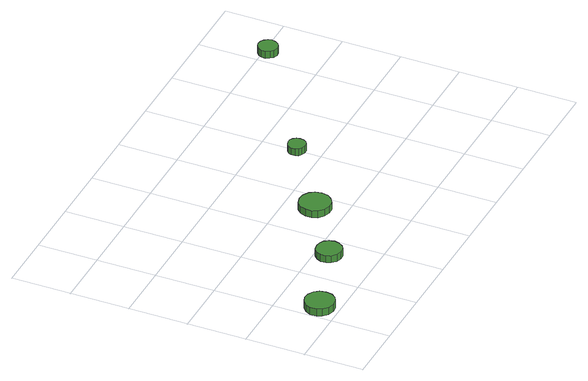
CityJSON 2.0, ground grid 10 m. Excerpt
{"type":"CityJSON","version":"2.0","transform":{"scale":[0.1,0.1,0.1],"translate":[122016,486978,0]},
"CityObjects":{
"tree1":{"type":"SolitaryVegetationObject","attributes":{"function":"something"},"geometry":[{"type":"MultiSurface","lod":"1","boundaries":[[[0,1,2,3,4,5,6,7,8,9,10,11,12,13,14]],[[15,16,17,18,19,20,21,22,23,24,25,26,27,28,29]],[[0,29,28,1]],[[1,28,27,2]],[[2,27,26,3]],[[3,26,25,4]],[[4,25,24,5]],[[5,24,23,6]],[[6,23,22,7]],[[7,22,21,8]],[[8,21,20,9]],[[9,20,19,10]],[[10,19,18,11]],[[11,18,17,12]],[[12,17,16,13]],[[13,16,15,14]],[[14,15,29,0]]]}]},
"tree2":{"type":"SolitaryVegetationObject","attributes":{"function":"something"},"geometry":[{"type":"MultiSurface","lod":"1","boundaries":[[[30,31,32,33,34,35,36,37,38,39,40,41,42,43,44]],[[45,46,47,48,49,50,51,52,53,54,55,56,57,58,59]],[[30,59,58,31]],[[31,58,57,32]],[[32,57,56,33]],[[33,56,55,34]],[[34,55,54,35]],[[35,54,53,36]],[[36,53,52,37]],[[37,52,51,38]],[[38,51,50,39]],[[39,50,49,40]],[[40,49,48,41]],[[41,48,47,42]],[[42,47,46,43]],[[43,46,45,44]],[[44,45,59,30]]]}]},
"tree3":{"type":"SolitaryVegetationObject","attributes":{"function":"something"},"geometry":[{"type":"MultiSurface","lod":"1","boundaries":[[[60,61,62,63,64,65,66,67,68,69,70,71,72,73,74]],[[75,76,77,78,79,80,81,82,83,84,85,86,87,88,89]],[[60,89,88,61]],[[61,88,87,62]],[[62,87,86,63]],[[63,86,85,64]],[[64,85,84,65]],[[65,84,83,66]],[[66,83,82,67]],[[67,82,81,68]],[[68,81,80,69]],[[69,80,79,70]],[[70,79,78,71]],[[71,78,77,72]],[[72,77,76,73]],[[73,76,75,74]],[[74,75,89,60]]]}]},
"tree4":{"type":"SolitaryVegetationObject","attributes":{"function":"something"},"geometry":[{"type":"MultiSurface","lod":"1","boundaries":[[[90,91,92,93,94,95,96,97,98,99,100,101,102,103,104]],[[105,106,107,108,109,110,111,112,113,114,115,116,117,118,119]],[[90,119,118,91]],[[91,118,117,92]],[[92,117,116,93]],[[93,116,115,94]],[[94,115,114,95]],[[95,114,113,96]],[[96,113,112,97]],[[97,112,111,98]],[[98,111,110,99]],[[99,110,109,100]],[[100,109,108,101]],[[101,108,107,102]],[[102,107,106,103]],[[103,106,105,104]],[[104,105,119,90]]]}]},
"tree5":{"type":"SolitaryVegetationObject","attributes":{"function":"something"},"geometry":[{"type":"MultiSurface","lod":"1","boundaries":[[[120,121,122,123,124,125,126,127,128,129,130,131,132,133,134]],[[135,136,137,138,139,140,141,142,143,144,145,146,147,148,149]],[[120,149,148,121]],[[121,148,147,122]],[[122,147,146,123]],[[123,146,145,124]],[[124,145,144,125]],[[125,144,143,126]],[[126,143,142,127]],[[127,142,141,128]],[[128,141,140,129]],[[129,140,139,130]],[[130,139,138,131]],[[131,138,137,132]],[[132,137,136,133]],[[133,136,135,134]],[[134,135,149,120]]]}]}
},
"vertices":[
[50,31,21],[48,42,21],[42,50,21],[33,55,21],[23,56,21],[13,53,21],[5,46,21],[1,37,21],[1,26,21],[5,17,21],[13,10,21],[23,7,21],[33,8,21],[42,13,21],[48,21,21],[48,21,8],[42,13,8],[33,8,8],[23,7,8],[13,10,8],[5,17,8],[1,26,8],[1,37,8],[5,46,8],[13,53,8],[23,56,8],[33,55,8],[42,50,8],[48,42,8],[50,31,8],
[180,76,22],[178,85,22],[173,92,22],[166,96,22],[157,97,22],[148,95,22],[142,89,22],[138,81,22],[138,72,22],[142,64,22],[148,58,22],[157,55,22],[166,56,22],[173,60,22],[178,68,22],[178,68,9],[173,60,9],[166,56,9],[157,55,9],[148,58,9],[142,64,9],[138,72,9],[138,81,9],[142,89,9],[148,95,9],[157,97,9],[166,96,9],[173,92,9],[178,85,9],[180,76,9],
[294,150,20],[292,161,20],[286,169,20],[276,175,20],[266,176,20],[255,173,20],[247,165,20],[243,155,20],[243,145,20],[247,135,20],[255,128,20],[266,124,20],[276,125,20],[286,131,20],[292,139,20],[292,139,7],[286,131,7],[276,125,7],[266,124,7],[255,128,7],[247,135,7],[243,145,7],[243,155,7],[247,165,7],[255,173,7],[266,176,7],[276,175,7],[286,169,7],[292,161,7],[294,150,7],
[415,242,20],[414,248,20],[410,253,20],[405,256,20],[399,256,20],[393,254,20],[388,250,20],[386,245,20],[386,238,20],[388,233,20],[393,229,20],[399,227,20],[405,227,20],[410,230,20],[414,235,20],[414,235,7],[410,230,7],[405,227,7],[399,227,7],[393,229,7],[388,233,7],[386,238,7],[386,245,7],[388,250,7],[393,254,7],[399,256,7],[405,256,7],[410,253,7],[414,248,7],[415,242,7],
[643,394,19],[641,400,19],[637,406,19],[631,409,19],[625,410,19],[618,408,19],[613,403,19],[610,397,19],[610,390,19],[613,384,19],[618,379,19],[625,377,19],[631,378,19],[637,381,19],[641,387,19],[641,387,6],[637,381,6],[631,378,6],[625,377,6],[618,379,6],[613,384,6],[610,390,6],[610,397,6],[613,403,6],[618,408,6],[625,410,6],[631,409,6],[637,406,6],[641,400,6],[643,394,6]
]}
